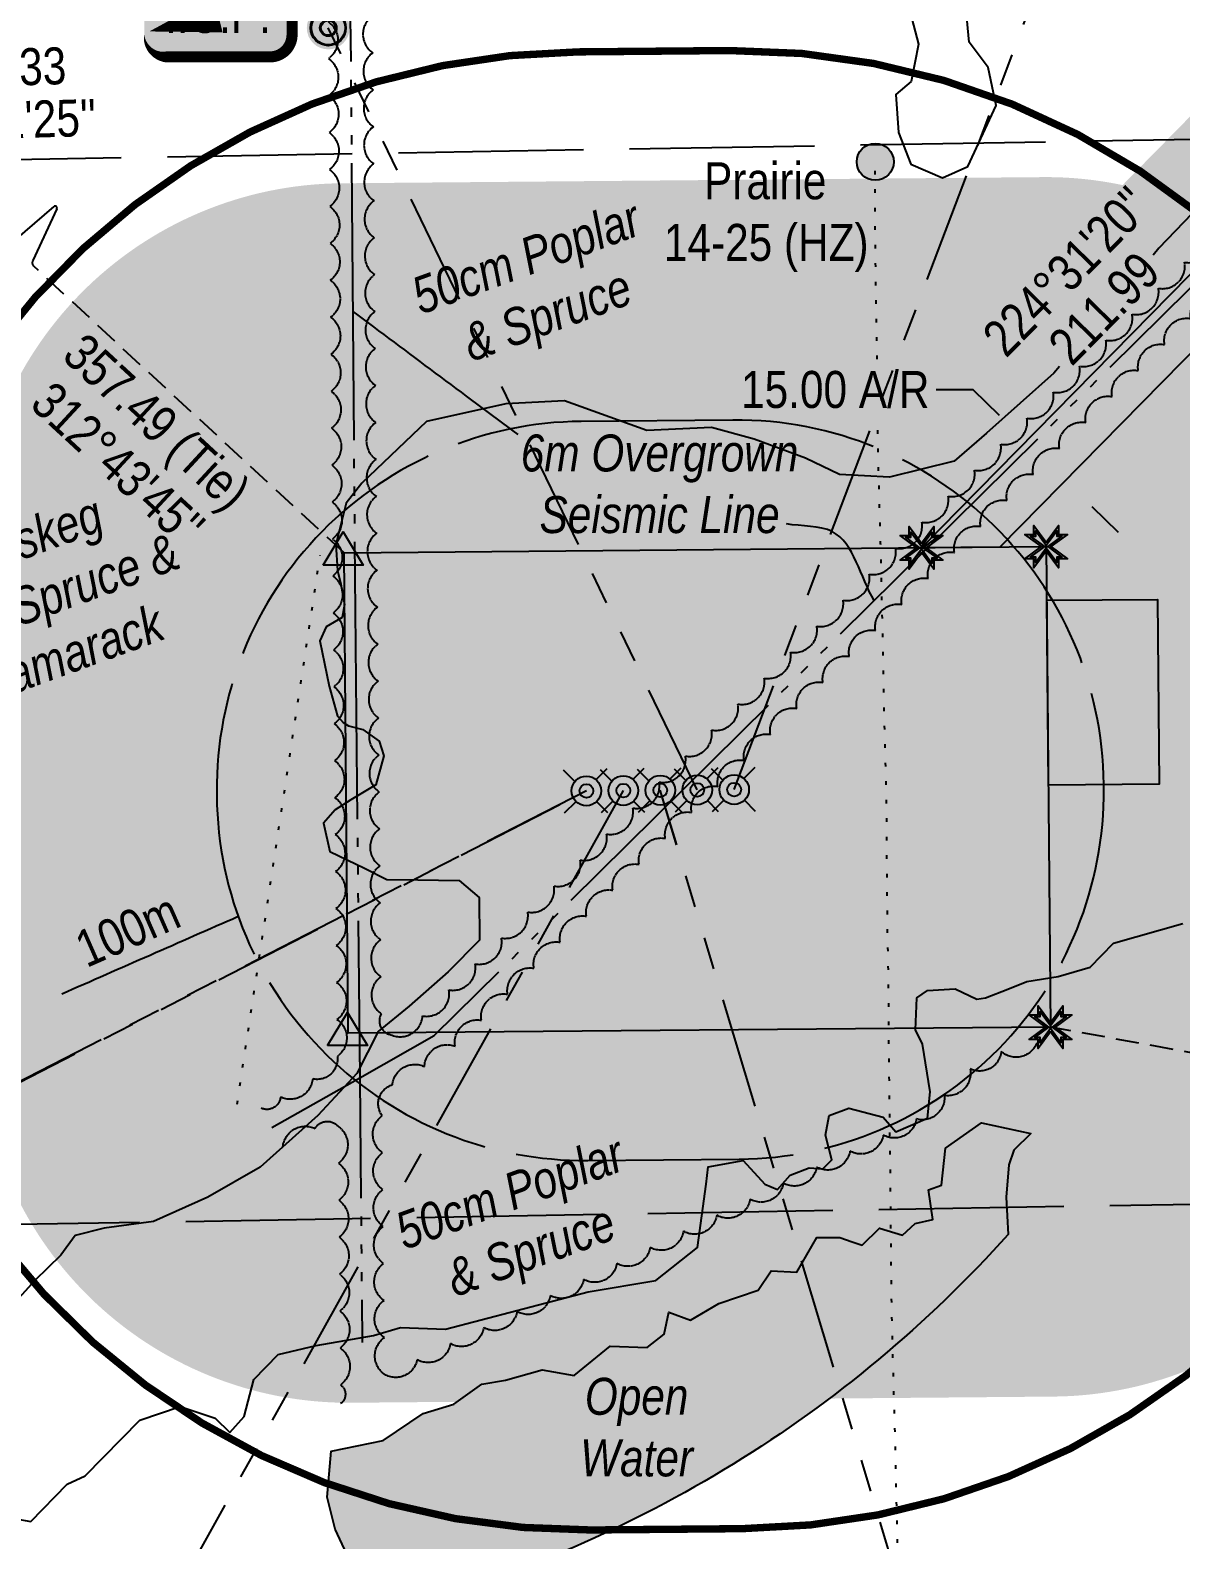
# Model space of a CAD drawing. Extents: x 570482 to 581403, y 6264409 to 6273171.
# Drawn here: x 575223.6 to 575534.8, y 6271043.6 to 6271451.9 of the extents above; entities that cross this region are included whole.
import ezdxf
from ezdxf.enums import TextEntityAlignment as Align

# ---------------------------------------------------------------- set-up
doc = ezdxf.new("R2010")
doc.units = 0
doc.header["$LTSCALE"] = 5
doc.header["$PDMODE"] = 34
doc.header["$PDSIZE"] = 0.03
for name, pattern in [('0', [1, 1, 0]), ('foc-BUFFER', [16.75, 15, -1.75]), ('foc-DOT', [1, 0.2, -0.8]), ('foc-DRILLPATH', [14.75, 6, -1.75, 1.75, -1.75, 1.75, -1.75]), ('foc-SEISMIC', [20.5, 15, -1, 0.5, -1, 0.5, -1, 0.5, -1]), ('foc-TIELINE', [1.875, 1.25, -0.625]), ('foc-TOPO', [1, 0.2, -0.8]), ('foc-UNSURVEYED', [12.5, 10, -2.5])]:
    doc.linetypes.add(name, pattern=pattern)
doc.layers.get('Defpoints').update_dxf_attribs({"color": 9})
for name, color, linetype in [('ABADATA-DRILL', 8, 'foc-DOT'), ('ABADATA-DRILL-T', 8, 'Continuous'), ('AS-SEISMIC', 224, 'foc-SEISMIC'), ('AUX-BUFFER', 7, 'foc-BUFFER'), ('CG-NOTES', 7, 'Continuous'), ('DETAIL-HZ-Existing', 8, 'foc-DOT'), ('L-BD', 7, 'Continuous'), ('L-MON', 1, 'Continuous'), ('L-TIE', 7, 'foc-TIELINE'), ('L-USEC', 7, 'foc-UNSURVEYED'), ('P-BUFFER-H 30m', 51, 'Continuous'), ('P-PDRILLPATH', 12, 'foc-DRILLPATH'), ('P-PROPOSED', 10, 'Continuous'), ('P-PROPOSED-H', 21, 'Continuous'), ('P-TEMP-H', 41, 'Continuous'), ('P-TEMP_LOG DECK', 46, 'Continuous'), ('P-TXT2', 4, 'Continuous'), ('T-BUSH', 110, '0'), ('T-BUSH-T', 110, 'Continuous'), ('T-VEGETATION-CHANGE', 104, 'foc-TOPO'), ('T-WATER', 160, 'Continuous'), ('T-WATER-H', 133, 'Continuous'), ('WETLAND', 143, 'Continuous')]:
    doc.layers.add(name, color=color, linetype=linetype)
doc.styles.add('80', font='ARIALN.TTF', dxfattribs={"height": 10})
doc.styles.add('80CG', font='ARIALN.TTF', dxfattribs={"height": 10})
doc.styles.add('80L', font='ARIALN.TTF', dxfattribs={"height": 10})
doc.styles.add('80LS', font='ARIALNI.TTF', dxfattribs={"height": 10})
doc.styles.add('TXT', font='ARIALN.TTF', dxfattribs={"height": 0.2})
doc.dimstyles.new('CG2011', dxfattribs={"dimscale": 5, "dimtxt": 9, "dimasz": 2, "dimexe": 0.2, "dimexo": 0.0625, "dimgap": 0.5, "dimtad": 0, "dimtih": 1, "dimtoh": 1, "dimzin": 0, "dimdsep": 46, "dimtxsty": '80CG', "dimcen": 0.1, "dimse1": 1, "dimse2": 1, "dimclrd": 256, "dimclrt": 256, "dimaunit": 1, "dimadec": 4, "dimazin": 0, "dimtfac": 0.06, "dimtofl": 0, "dimtmove": 0, "dimatfit": 1, "dimfxl": 0.2, "dimtolj": 1, "dimtzin": 0, "dimlwd": -1, "dimarcsym": 0})
doc.dimstyles.new('Compass 5 000', dxfattribs={"dimscale": 5, "dimtxt": 9, "dimasz": 2, "dimexe": 0.2, "dimexo": 0.0625, "dimgap": 0.5, "dimtad": 0, "dimtih": 1, "dimtoh": 1, "dimzin": 0, "dimdsep": 46, "dimtxsty": '80CG', "dimcen": 0.1, "dimse1": 1, "dimse2": 1, "dimclrd": 256, "dimclrt": 256, "dimaunit": 1, "dimadec": 4, "dimazin": 0, "dimtfac": 0.06, "dimtofl": 0, "dimtmove": 0, "dimatfit": 1, "dimfxl": 0.2, "dimtolj": 1, "dimtzin": 0, "dimlwd": -1, "dimarcsym": 0})

# ---------------------------------------------------------------- blocks, each defined once
blk = doc.blocks.new('TRIA')
blk.add_hatch(color=255).paths.add_polyline_path([(-0.0414550714867801, 1.521379340009161), (-1.474693147280959, -0.867350786313807), (1.391783004306489, -0.867350786313807)])
blk = doc.blocks.new('TRIAA')
blk.add_blockref('TRIA', (0, 0))
blk = doc.blocks.new('TRIB')
at = {"color": 1}
blk.add_lwpolyline([(-1.121455071486707, -0.6673507863138184), (-0.0414550714867801, 1.132649213686192), (1.038544928513147, -0.6673507863138184)], close=True, dxfattribs=at)
blk = doc.blocks.new('TRIBB')
blk.add_blockref('TRIB', (0, 0))
blk = doc.blocks.new('TRICC')
for name in ['TRIAA', 'TRIBB']:
    blk.add_blockref(name, (0, 0))
blk = doc.blocks.new('plspike')
blk.add_blockref('TRICC', (0, 0))
blk = doc.blocks.new('WC')
at = {"layer": 'L-MON'}
h = blk.add_hatch(color=255, dxfattribs=at)
h.dxf.hatch_style = 1
edge = h.paths.add_edge_path()
edge.add_arc((1e-16, -3.47e-14), 0.9, 0, 360)
at = {"layer": 'L-MON', "color": 240, "flags": 128}
for points in [[(-0.6221317521915455, 0.5029434191984639), (-1.231742929986921, 1.120400313844549)], [(0.5200624085104745, 0.6078939802747209), (1.126191209577769, 1.206321004927269)], [(-1.178786742863962, -1.184577638598091), (-0.5588098224687501, -0.5724784557627332)], [(1.15915571353878, -1.184577638598091), (0.5567817565693919, -0.5744511080601575)]]:
    blk.add_lwpolyline(points, dxfattribs=at)
at = {"layer": 'L-MON', "color": 240}
for radius in [0.8, 0.3730220647719884]:
    blk.add_circle((1e-16, -3.47e-14), radius, dxfattribs=at)
blk = doc.blocks.new('linebrk')
blk.add_lwpolyline([(3.410605131648481e-13, 0.001747000339150873, -0.3461515954564218), (-0.0001911021230114329, 0.001504037296513161), (-0.003139695184387392, 0.0005543102232081765, 0.7725747715561697), (-0.003122968352244015, 0.0003615124041971285), (0.003122968352244015, -0.0003615124041971285, -0.7725747715561505), (0.00313969518435897, -0.0005543102232081765), (0.0001911021230114329, -0.001504037296513161, 0.3461515954564229), (-3.694822225952521e-13, -0.001747000339150873)], format="xyb")
blk = doc.blocks.new('plbh')
at = {"layer": 'L-MON'}
h = blk.add_hatch(color=255, dxfattribs=at)
h.dxf.hatch_style = 1
edge = h.paths.add_edge_path()
edge.add_arc((0, 0), 1.16, 0, 360)
h = blk.add_hatch(color=256, dxfattribs=at)
h.dxf.hatch_style = 1
h.paths.add_polyline_path([(-0.96, 0, 1), (0.96, 0, 1)])
h.paths.add_polyline_path([(0.91, 0, -1), (-0.91, 0, -1)], flags=16)
h.paths.add_polyline_path([(0.4500000000000002, 0, -1), (-0.4500000000000001, 0, -1)], flags=0)
h = blk.add_hatch(color=256, dxfattribs=at)
h.dxf.hatch_style = 1
h.paths.add_polyline_path([(-0.4500000000000002, 0, 1), (0.4500000000000001, 0, 1)])
h.paths.add_polyline_path([(0.4000000000000002, 0, -1), (-0.4000000000000002, 0, -1)], flags=16)
at = {"layer": 'L-MON', "color": 240}
for radius in [0.96, 0.91, 0.4500000000000001, 0.4000000000000002]:
    blk.add_circle((0, 0), radius, dxfattribs=at)
blk = doc.blocks.new('BH-Existing')
at = {"layer": 'ABADATA-DRILL-T'}
h = blk.add_hatch(color=256, dxfattribs=at)
h.dxf.hatch_style = 1
edge = h.paths.add_edge_path()
edge.add_arc((0, 0), 0.5, 0, 360)
blk.add_circle((0, 0), 0.5, dxfattribs=at)
blk = doc.blocks.new('*U94')
h = blk.add_hatch(color=254)
edge = h.paths.add_edge_path()
edge.add_line((-13.99999999999997, -11.5), (13.99999999999998, -11.5))
edge.add_arc((13.99999999999998, -5.499999999999995), 6.000000000000005, 269.9999999999999, 359.9999999999999)
edge.add_line((19.99999999999999, -5.5), (19.99999999999999, 4))
edge.add_arc((13.99999999999998, 3.999999999999992), 6.000000000000007, 7.209257277983962e-14, 90.00000000000007)
edge.add_line((13.99999999999997, 10), (-13.99999999999998, 10))
edge.add_arc((-13.99999999999998, 3.999999999999994), 6.000000000000005, 89.99999999999994, 179.9999999999999)
edge.add_line((-19.99999999999999, 4), (-19.99999999999999, -5.5))
edge.add_arc((-13.99999999999998, -5.499999999999993), 6.000000000000007, 180.0000000000001, 270.0000000000001)
at = {"color": 1, "flags": 128}
blk.add_lwpolyline([(-13.99999999999997, -11.5, 3, 3, 0), (13.99999999999998, -11.5, 3, 3, 0.4142135623730951), (19.99999999999999, -5.5, 3, 3, 0), (19.99999999999999, 4, 3, 0, 0.4142135623730951), (13.99999999999997, 10, 0, 0, 0), (-13.99999999999998, 10, 0, 0, 0.4142135623730951), (-19.99999999999999, 4, 0, 0, 0), (-19.99999999999999, -5.5, 0, 3, 0.4142135623730951)], format="xyseb", close=True, dxfattribs=at)
blk.add_lwpolyline([(-18.59142305957381, -4.598305933537402, 0, 10, 0), (0, 0, 5, 5, 0)], format="xyseb", dxfattribs=at)
at = {"color": 1, "style": '80'}
blk.add_attdef('ENTER_TEXT_001', (-35.98567530695772, -4.996589358799454), '', height=10, dxfattribs=at)
blk = doc.blocks.new('TEMP')
h = blk.add_hatch(color=255)
h.dxf.hatch_style = 1
h.paths.add_polyline_path([(-5.274161e-10, 0.2514284397220763), (-0.6656854269836912, 1.152061669657268), (-0.6656854269836914, 0.6656854303339061), (-1.152061663105632, 0.6656854303339061), (-0.2514284404497629, 5.273253e-10), (-1.152061661774314, -0.665685419564579), (-0.6656854224511335, -0.6656854195645793), (-0.6656854224511335, -1.152061655686338), (-5.273251e-10, -0.2514284436956587), (0.6656854183820542, -1.152061663420681), (0.6656854183820542, -0.6656854208922597), (1.152061656810019, -0.6656854053035205), (0.2514284429676993, 5.273253e-10), (1.152061671303363, 0.6656854258011663), (0.6656854287749412, 0.6656854258011663), (0.6656854131859291, 1.15206166422904)])
h.paths.add_polyline_path([(0.5656854229146121, 0.8485281473411305), (0.5656854319800914, 0.5656854258011663), (0.8485281444547581, 0.5656854258011663), (0.0831890339399251, 0), (0.8485281399220186, -0.5656854150320215), (0.5656854183820542, -0.5656854240973189), (0.5656854183820542, -0.8485281365719859), (0, -0.08318903609469999), (-0.5656854224511337, -0.8485281320390644), (-0.5656854224511337, -0.5656854195645792), (-0.8485281349258001, -0.5656854195645794), (-0.0831890328488955, 0), (-0.8485281394583584, 0.5656854303339058), (-0.5656854269836913, 0.5656854303339061), (-0.5656854269836913, 0.8485281428085727), (0, 0.0831890306941206)], flags=16)
h = blk.add_hatch(color=1)
h.dxf.hatch_style = 1
h.paths.add_polyline_path([(0, 0.0831890306941205), (-0.5656854269836911, 0.8485281428085727), (-0.5656854269836912, 0.5656854303339061), (-0.8485281394583578, 0.5656854303339061), (-0.0831890328488953, -1e-16), (-0.8485281349258001, -0.5656854195645793), (-0.5656854224511337, -0.5656854195645793), (-0.5656854224511337, -0.848528132039064), (0, -0.08318903609469999), (0.5656854183820542, -0.8485281365719856), (0.5656854183820542, -0.5656854240973191), (0.8485281399220184, -0.5656854150320213), (0.0831890339399251, -1e-16), (0.8485281444547581, 0.5656854258011663), (0.5656854319800914, 0.5656854258011663), (0.5656854229146121, 0.8485281473411308)])
at = {"color": 1}
for p, q in [((-0.0831890328488953, 0), (0.0831890339399252, 0)), ((0, 0.0831890306941205), (0, -0.08318903609469999))]:
    blk.add_line(p, q, dxfattribs=at)
at = {"color": 255, "flags": 128}
blk.add_lwpolyline([(-0.251428440449763, 5.27325e-10), (-1.152061663105632, 0.6656854303339061), (-0.6656854269836914, 0.6656854303339061), (-0.6656854269836914, 1.152061669657268), (-5.274159999999999e-10, 0.2514284397220763), (0.6656854131859291, 1.15206166422904), (0.6656854287749412, 0.6656854258011663), (1.152061671303363, 0.6656854258011663), (0.2514284429676991, 5.27325e-10), (1.152061656810019, -0.6656854053035204), (0.6656854183820542, -0.6656854208922596), (0.6656854183820542, -1.152061663420681), (-5.27325e-10, -0.2514284436956586), (-0.6656854224511335, -1.152061655686338), (-0.6656854224511335, -0.6656854195645793), (-1.152061661774314, -0.6656854195645793)], close=True, dxfattribs=at)
at = {"color": 1, "flags": 128}
blk.add_lwpolyline([(-0.0831890328488953, 0), (-0.8485281394583578, 0.5656854303339061), (-0.5656854269836913, 0.5656854303339061), (-0.5656854269836913, 0.8485281428085727), (0, 0.0831890306941205), (0.5656854229146121, 0.8485281473411305), (0.5656854319800914, 0.5656854258011663), (0.8485281444547581, 0.5656854258011663), (0.0831890339399252, 0), (0.8485281399220184, -0.5656854150320214), (0.5656854183820542, -0.5656854240973189), (0.5656854183820542, -0.8485281365719856), (0, -0.08318903609469999), (-0.5656854224511335, -0.848528132039064), (-0.5656854224511335, -0.5656854195645792), (-0.8485281349258001, -0.5656854195645792)], close=True, dxfattribs=at)
blk = doc.blocks.new('*D96')
at = {"layer": 'Defpoints', "color": 0, "transparency": 16777216}
for p in [(575492.5247148415, 6271340.286533482), (575492.8552744095, 6271340.622646142), (575503.2147560404, 6271329.773107982)]:
    blk.add_point(p, dxfattribs=at)
at = {"layer": 'P-TXT2', "transparency": 16777216}
for p, q in [((575478.5958355824, 6271354.646497407), (575468.5958355824, 6271354.646497407)), ((575485.7255549962, 6271347.634571774), (575478.5958355824, 6271354.646497407)), ((575510.6750350222, 6271323.097295009), (575517.804754436, 6271316.085369375))]:
    blk.add_line(p, q, dxfattribs=at)
for points in [[(575486.8942092685, 6271348.822858343), (575484.5569007238, 6271346.446285205), (575492.8552744095, 6271340.622646142)], [(575511.8436892945, 6271324.285581578), (575509.5063807499, 6271321.909008439), (575503.5453156084, 6271330.109220641)]]:
    blk.add_solid(points, dxfattribs=at)
at = {"layer": 'P-TXT2', "transparency": 16777216, "insert": (575441.3141166195, 6271354.646497408), "char_height": 10, "attachment_point": 5, "style": '80CG'}
blk.add_mtext('\\A1;15.00 A/R', dxfattribs=at)

msp = doc.modelspace()

# ---------------------------------------------------------------- hatches: boundary and pattern name
at = {"layer": 'P-BUFFER-H 30m'}
h = msp.add_hatch(color=256, dxfattribs=at)
h.dxf.hatch_style = 1
edge = h.paths.add_edge_path()
edge.add_arc((575498.3781058765, 6271312.200459685), 99.9575679994232, 0.5033811061687743, 33.28290110937678, ccw=False)
edge.add_line((575598.3318161493, 6271313.07864136), (575599.4734523299, 6271183.138818004))
edge.add_arc((575499.5197420564, 6271182.260636328), 99.95756800002054, -89.49661889530091, 0.5033811050980717, ccw=False)
edge.add_line((575500.3979237326, 6271082.306926059), (575310.4858742115, 6271080.638380874))
edge.add_arc((575309.6076925354, 6271180.592091147), 99.9575679997806, 180.5033811045646, 270.50338110463247, ccw=False)
edge.add_line((575209.6539822619, 6271179.713909467), (575208.5123460831, 6271309.653732822))
edge.add_arc((575308.4660563564, 6271310.531914502), 99.95756799989593, 90.50338110429902, 180.5033811045652, ccw=False)
edge.add_line((575307.5878746813, 6271410.485624772), (575497.4999242006, 6271412.154169955))
edge.add_arc((575498.378105876, 6271312.200459686), 99.95756799977856, 78.0773078622758, 90.503381104499, ccw=False)
edge.add_line((575519.0285107928, 6271410.001667128), (575573.5387812511, 6271465.42765908))
edge.add_line((575573.5387812511, 6271465.427659077), (575582.6297352421, 6271488.370608306))
edge.add_line((575582.6297352421, 6271488.370608306), (575581.058703323, 6271558.045581906))
edge.add_line((575581.058703323, 6271558.045581905), (575579.8859012071, 6271559.15979998))
edge.add_arc((575600.5401638215, 6271580.900035074), 29.98727040006093, 91.49245744410939, 226.4673610730255, ccw=False)
edge.add_line((575599.7591348457, 6271610.877132665), (575634.7322543301, 6271611.788328942))
edge.add_arc((575635.5132833056, 6271581.81123135), 29.98727039985143, -43.532638966289824, 91.49245744322042, ccw=False)
edge.add_line((575657.2535183843, 6271561.15696872), (575656.0054009698, 6271559.843227025))
edge.add_line((575656.0054009698, 6271559.843227025), (575658.3092986161, 6271457.665794634))
edge.add_arc((575628.3296482654, 6271456.989813214), 29.98727039992347, -44.52276198781482, 1.2916868677991147, ccw=False)
edge.add_line((575649.709730663, 6271435.96296222), (575581.939750957, 6271367.054510324))
at = {"layer": 'P-PROPOSED-H'}
h = msp.add_hatch(color=256, dxfattribs=at)
h.dxf.hatch_style = 1
h.paths.add_polyline_path([(575612.7463457196, 6271482.972433573), (575610.7571381154, 6271571.19342108), (575600.5401638214, 6271580.900035074), (575635.5132833059, 6271581.81123135), (575625.7469632907, 6271571.531411793), (575628.3296482653, 6271456.989813214), (575485.823957588, 6271312.0901604), (575464.6108923185, 6271311.90378487), (575599.1790993367, 6271448.732611741)])
h = msp.add_hatch(color=256, dxfattribs=at)
h.dxf.hatch_style = 1
h.paths.add_polyline_path([(575308.4660563566, 6271310.531914502), (575498.3781058758, 6271312.200459686), (575499.5197420564, 6271182.260636328), (575309.6076925354, 6271180.592091147)])
at = {"layer": 'P-TEMP-H'}
h = msp.add_hatch(color=256, dxfattribs=at)
h.dxf.hatch_style = 1
h.paths.add_polyline_path([(575498.505612041, 6271297.687842705), (575528.491725123, 6271297.951297207), (575528.9308159611, 6271247.974442087), (575498.9447028791, 6271247.710987569)])
at = {"layer": 'T-WATER-H'}
h = msp.add_hatch(color=256, dxfattribs=at)
h.dxf.hatch_style = 1
edge = h.paths.add_edge_path()
edge.add_line((575324.748, 6271025.451999966), (575312.213, 6271028.134999966))
edge.add_line((575312.213, 6271028.134999966), (575309.847, 6271038.341999967))
edge.add_line((575309.847, 6271038.341999966), (575306.03, 6271046.454999966))
edge.add_line((575306.03, 6271046.454999966), (575303.876, 6271055.090999966))
edge.add_line((575303.876, 6271055.090999966), (575304.966, 6271067.582999966))
edge.add_line((575304.966, 6271067.582999966), (575319.029, 6271070.402999966))
edge.add_line((575319.029, 6271070.402999966), (575329.873, 6271077.720999966))
edge.add_line((575329.873, 6271077.720999966), (575338.153, 6271080.214999966))
edge.add_line((575338.153, 6271080.214999966), (575345.774, 6271085.682999967))
edge.add_line((575345.774, 6271085.682999967), (575352.181, 6271086.704999967))
edge.add_line((575352.181, 6271086.704999967), (575362.051, 6271089.549999966))
edge.add_line((575362.051, 6271089.549999966), (575370.696, 6271087.970999966))
edge.add_line((575370.6960000022, 6271087.970999983), (575380.4530000022, 6271095.980999983))
edge.add_line((575380.453, 6271095.980999965), (575390.468, 6271095.581999966))
edge.add_line((575390.468, 6271095.581999967), (575395.087, 6271099.194999967))
edge.add_line((575395.087, 6271099.194999984), (575396.281, 6271105.170999983))
edge.add_line((575396.2810000008, 6271105.170999967), (575402.1920000009, 6271102.949999967))
edge.add_line((575402.192, 6271102.949999983), (575409.846, 6271107.460999983))
edge.add_line((575409.846, 6271107.460999983), (575420.497, 6271111.053999983))
edge.add_line((575420.497, 6271111.053999983), (575423.988, 6271116.282999983))
edge.add_line((575423.988, 6271116.282999966), (575430.945, 6271115.968999966))
edge.add_line((575430.945, 6271115.968999966), (575436.363, 6271125.303999966))
edge.add_line((575436.363, 6271125.303999966), (575442.6, 6271125.295999967))
edge.add_line((575442.6, 6271125.295999983), (575445.916, 6271124.194999984))
edge.add_line((575445.916, 6271124.194999966), (575448.621, 6271123.227999966))
edge.add_line((575448.621, 6271123.227999966), (575453.299, 6271127.821999965))
edge.add_line((575453.299, 6271127.821999966), (575459.49, 6271125.963999966))
edge.add_line((575459.49, 6271125.963999966), (575462.9, 6271129.111999966))
edge.add_line((575462.9, 6271129.111999965), (575467.727, 6271130.159999966))
edge.add_line((575467.727, 6271130.159999967), (575466.563, 6271138.254999966))
edge.add_line((575466.563, 6271138.254999983), (575470.023, 6271139.474999983))
edge.add_line((575470.023, 6271139.474999966), (575471.12, 6271149.511999967))
edge.add_line((575471.12, 6271149.511999967), (575480.856, 6271156.320999967))
edge.add_line((575480.856, 6271156.320999967), (575494.222, 6271153.431999967))
edge.add_line((575494.2220000022, 6271153.431999966), (575489.6070000022, 6271148.972999966))
edge.add_line((575489.607, 6271148.972999967), (575488.261, 6271144.994999967))
edge.add_line((575488.261, 6271144.994999983), (575487.551, 6271136.207999983))
edge.add_line((575487.551, 6271136.207999965), (575488.09, 6271126.171999966))
edge.add_arc((575235.5172365432, 6271352.970814979), 339.456482223275, 285.2400479599291, 318.07760829947597, ccw=False)

# ---------------------------------------------------------------- linework, layer by layer
at = {"layer": 'ABADATA-DRILL', "flags": 128}
for points in [[(575452.6940066213, 6271362.871647621), (575452.392768697, 6271379.685758783), (575452.2232502569, 6271389.144282493), (575452.1039098258, 6271398.59368432), (575452.1467072543, 6271416.297240426)], [(575575.0124232314, 6270567.63251109), (575575.0124232314, 6270567.63251109), (575575.187672816, 6270565.665274226), (575575.5022169261, 6270563.740613591), (575575.9824543198, 6270562.058956979), (575576.5347358433, 6270560.818692186), (575577.0228173679, 6270559.817311618), (575577.5725923012, 6270558.716948026), (575578.3991060914, 6270557.801570003), (575578.992776286, 6270557.60223463), (575579.0827800166, 6270557.603847615), (575579.1231318824, 6270557.584642105), (575579.1336844914, 6270557.55477122), (575579.0854667437, 6270557.453929756), (575578.8453202255, 6270557.459534685), (575578.4311189395, 6270557.69214637), (575577.881302836, 6270558.232391075), (575577.166014201, 6270559.079733786), (575576.2451970421, 6270560.233456746), (575575.1195697389, 6270561.653492959), (575573.7283918139, 6270563.378834084), (575572.0521770986, 6270565.389202539), (575570.1212037485, 6270567.654858534), (575567.9454853879, 6270570.186335844), (575565.5359362955, 6270572.933619042), (575562.9005962287, 6270575.996829897), (575560.0503170257, 6270579.336305921), (575556.946836354, 6270582.851273349), (575553.5499832112, 6270586.550921686), (575549.9376559214, 6270590.556887128), (575546.1392405947, 6270594.899533945), (575543.4931962369, 6270598.002644562), (575542.2359815564, 6270599.510289257), (575539.5976283201, 6270602.743577281), (575538.3695611644, 6270604.301845167), (575534.5485594996, 6270609.344161238), (575530.6929279441, 6270614.646046297), (575526.5811251522, 6270620.293156105), (575522.3258570582, 6270626.127857759), (575517.9858405566, 6270632.231029128), (575513.733088435, 6270638.485955922), (575509.5383439793, 6270644.851700023), (575505.400345842, 6270651.398712658), (575501.4173262536, 6270658.228395691), (575497.5989383562, 6270665.361072807), (575493.9458339127, 6270672.756897943), (575490.4373352862, 6270680.455246491), (575487.0944782777, 6270688.3967087), (575483.9359249613, 6270696.661332853), (575481.0824207736, 6270705.201625132), (575478.6358961142, 6270713.919098067), (575474.3441264019, 6270731.83508103), (575472.3927951604, 6270740.821605918), (575470.5190130817, 6270749.949576807), (575468.7848826062, 6270759.089956356), (575467.4946422382, 6270766.347952357), (575465.8421748085, 6270775.959843673), (575464.4002314478, 6270784.985547857), (575463.137398472, 6270794.064335057), (575462.1238779151, 6270803.177644063), (575461.389894839, 6270812.325904302), (575461.0051125372, 6270821.520604964), (575460.9295424663, 6270830.760696401), (575461.0432021671, 6270840.044254221), (575461.2264747026, 6270849.348986595), (575461.509935423, 6270858.645492029), (575461.8438171557, 6270867.922971292), (575462.1476566115, 6270877.199913131), (575462.3409328107, 6270886.504936561), (575462.3440851769, 6270895.816466408), (575462.1872705229, 6270905.125133653), (575461.9603067456, 6270914.442565667), (575461.7432948346, 6270923.760175888), (575461.4463618896, 6270933.076355981), (575461.1562365426, 6270941.452448097), (575460.8186399835, 6270951.918085332), (575460.478435265, 6270961.413517429), (575460.1279209784, 6270970.92880515), (575459.8173387104, 6270980.444696277), (575459.5269602458, 6270989.951040424), (575459.2164382961, 6270999.467044219), (575458.9178382014, 6271008.873152822), (575458.6872980578, 6271018.390588187), (575458.5068791539, 6271027.898900643), (575458.296482782, 6271037.406676756), (575458.0757169949, 6271046.934196097), (575457.8557277296, 6271056.421760783), (575457.6458692057, 6271065.899486898), (575457.4164009845, 6271075.357044885), (575457.1361557574, 6271084.853551635), (575456.8667021036, 6271094.310171642), (575456.6468292088, 6271103.787830374), (575456.496806893, 6271113.27664794), (575456.41692978, 6271122.756700921), (575456.3566575513, 6271132.257144882), (575456.2466233842, 6271141.746678447), (575456.1358717452, 6271151.276279304), (575456.0351342891, 6271160.805948183), (575455.9147276552, 6271170.315336531), (575455.8242969624, 6271179.825261439), (575455.7739159961, 6271189.335903225), (575455.663461063, 6271198.845358725), (575455.4730878216, 6271208.353495462), (575455.3523206055, 6271217.88291802), (575455.3115319246, 6271227.413660659), (575455.250956282, 6271236.934140673), (575455.1005702263, 6271246.442993544), (575454.8798019614, 6271255.970515663), (575454.6288767752, 6271265.507629548), (575454.3977992334, 6271275.055007428), (575454.237518202, 6271284.553663732), (575454.0368361771, 6271294.081545823), (575453.8160661149, 6271303.609179867), (575453.5952981013, 6271313.13670276), (575453.3245897626, 6271322.663443363), (575453.0631194407, 6271332.230206774), (575452.843128282, 6271341.717775256), (575452.7127040008, 6271346.472381018)]]:
    msp.add_lwpolyline(points, dxfattribs=at)
at = {"layer": 'AS-SEISMIC', "flags": 128}
for points in [[(575288.9799381153, 6271155.12624909), (575312.714, 6271168.541), (575332.864, 6271179.930000017), (575559.658, 6271404.269), (575616.23, 6271461.782), (575681.32424002, 6271527.958996148)], [(575309.3526099668, 6271518.468108151), (575310.309, 6271440.847), (575311.156, 6271333.417), (575312.714, 6271168.541), (575313.3904803067, 6271096.952189343)]]:
    msp.add_lwpolyline(points, dxfattribs=at)
at = {"layer": 'AUX-BUFFER', "color": 251, "linetype": 'foc-BUFFER', "const_width": 1.998402277985389, "flags": 128}
msp.add_lwpolyline([(575412.7316754363, 6271446.395905059), (575371.7506542262, 6271446.035850572, 0.4142135623820508), (575174.0949746686, 6271244.876226117), (575174.1037564871, 6271243.876689027, 0.4142135623751772), (575375.2633809292, 6271046.221009479), (575416.2444021413, 6271046.581063967, 0.4142135623743542), (575613.9000816881, 6271247.740688398), (575613.8912998713, 6271248.740225513, 0.4142135623578361)], format="xyb", close=True, dxfattribs=at)
at = {"layer": 'AUX-BUFFER', "color": 251, "linetype": 'foc-BUFFER', "flags": 128}
msp.add_lwpolyline([(575413.609857112, 6271346.442194786), (575372.6288358984, 6271346.082140299, 0.4142135623827897), (575274.048684942, 6271245.754407808), (575274.0574667588, 6271244.754870705, 0.4142135623763964), (575374.3851992509, 6271146.174719738), (575415.3662204646, 6271146.53477424, 0.4142135623750738), (575513.9463714146, 6271246.862506733), (575513.9375895979, 6271247.862043834, 0.4142135623574801)], format="xyb", close=True, dxfattribs=at)
at = {"layer": 'L-TIE'}
for p, q in [((575308.4660563566, 6271310.531914506), (575224.5423354575, 6271388.05253297)), ((576095.2138965217, 6271073.31619204), (575499.5197420564, 6271182.26063634))]:
    msp.add_line(p, q, dxfattribs=at)
at = {"layer": 'L-USEC'}
for p, q in [((574760.7831154186, 6271409.096406098), (575567.3343653935, 6271422.916255245)), ((574765.7171260226, 6271121.138673888), (575572.2683759974, 6271134.958523035))]:
    msp.add_line(p, q, dxfattribs=at)
at = {"layer": 'P-PDRILLPATH'}
for p, q in [((575374.0002716216, 6271246.120341436), (575143.2509683894, 6271127.731555082)), ((575383.9956321857, 6271246.209342551), (575262.9752502752, 6271029.144189355)), ((575462.076541082, 6271019.626526445), (575393.9909927499, 6271246.298343667))]:
    msp.add_line(p, q, dxfattribs=at)
at = {"layer": 'P-PDRILLPATH', "flags": 128}
for points in [[(575413.97, 6271246.475000017), (575503.954461351, 6271484.32372636)], [(575403.9928992055, 6271246.396275437), (575304.2011062534, 6271452.512604834)], [(575143.4166934901, 6271127.610365607), (575374.021, 6271246.154000017)], [(575462.076541082, 6271019.626526445), (575393.983, 6271246.301)]]:
    msp.add_lwpolyline(points, dxfattribs=at)
at = {"layer": 'P-PROPOSED'}
for points in [[(575612.7463457196, 6271482.972433585), (575610.7571381154, 6271571.193421092), (575600.5401638214, 6271580.900035086), (575635.5132833059, 6271581.811231358), (575625.7469632907, 6271571.531411798), (575628.3296482653, 6271456.989813226), (575485.823957588, 6271312.090160403), (575464.6108923185, 6271311.903784882), (575599.1790993367, 6271448.732611753)], [(575308.4660563566, 6271310.531914506), (575498.3781058758, 6271312.200459694), (575499.5197420564, 6271182.26063634), (575309.6076925354, 6271180.592091151)]]:
    msp.add_lwpolyline(points, close=True, dxfattribs=at)
at = {"layer": 'P-TEMP_LOG DECK'}
msp.add_lwpolyline([(575498.505612041, 6271297.687842751), (575528.491725123, 6271297.951297238), (575528.9308159611, 6271247.974442118), (575498.9447028791, 6271247.710987614)], close=True, dxfattribs=at)
at = {"layer": 'T-BUSH', "flags": 128}
for points in [[(575315.3844422161, 6271515.714904915, 0.52056705), (575315.50759321, 6271505.719906773, 0.52056705), (575315.6307442056, 6271495.724908633, 0.52056705), (575315.7538951974, 6271485.729910491, 0.52056705), (575315.8770461911, 6271475.734912351, 0.52056705), (575316.000197185, 6271465.73991421, 0.52056705), (575316.1233481786, 6271455.744916069, 0.52056705), (575316.2464991724, 6271445.749917927, 0.52056705), (575316.3467892985, 6271435.754688831, 0.52056705), (575316.4255954336, 6271425.759242688, 0.52056705), (575316.5044015648, 6271415.76379653, 0.52056705), (575316.583207698, 6271405.768350402, 0.52056705), (575316.6620138311, 6271395.772904259, 0.52056705), (575316.7408199642, 6271385.777458101, 0.52056705), (575316.8196260973, 6271375.782011958, 0.52056705), (575316.8984322305, 6271365.786565829, 0.52056705), (575316.9772383636, 6271355.791119686, 0.52056705), (575317.0560444966, 6271345.795673528, 0.52056705), (575317.1348506297, 6271335.8002274, 0.52056705), (575317.2256527153, 6271325.80488521, 0.52056705), (575317.3201036592, 6271315.809574658, 0.52056705), (575317.4145546033, 6271305.814264121, 0.52056705), (575317.5090055473, 6271295.81895357, 0.52056705), (575317.6034564913, 6271285.823643018, 0.52056705), (575317.6979074352, 6271275.828332466, 0.52056705), (575317.7923583792, 6271265.833021915, 0.52056705), (575317.8868093232, 6271255.837711363, 0.52056705), (575317.9812602672, 6271245.842400812, 0.52056705), (575318.0757112113, 6271235.847090244, 0.52056705), (575318.1701621552, 6271225.851779693, 0.52056705), (575318.2646130992, 6271215.856469141, 0.52056705), (575318.3590640433, 6271205.86115859, 0.52056705), (575318.4535149871, 6271195.865848053, 0.52056705), (575318.5479659312, 6271185.870537502, 0.52056705), (575321.1314046162, 6271180.187758398, 0.52056705), (575329.7201120198, 6271185.256043536, 0.52056705), (575336.8265376051, 6271192.285543491, 0.52056705), (575343.9329631904, 6271199.315043431, 0.52056705), (575351.0393887757, 6271206.34454337, 0.52056705), (575358.145814361, 6271213.374043311, 0.52056705), (575365.2522399463, 6271220.403543251, 0.52056705), (575372.3586655316, 6271227.43304319, 0.52056705), (575379.4650911188, 6271234.46254313, 0.52056705), (575386.5715167022, 6271241.49204307, 0.52056705), (575393.6779422876, 6271248.52154301, 0.52056705), (575400.7843678729, 6271255.551042935, 0.52056705), (575407.8907934582, 6271262.580542875, 0.52056705), (575414.9972190436, 6271269.610042814, 0.52056705), (575422.1036446288, 6271276.639542755, 0.52056705), (575429.2100702141, 6271283.669042694, 0.52056705), (575436.3164957995, 6271290.698542634, 0.52056705), (575443.4229213847, 6271297.728042574, 0.52056705), (575450.52934697, 6271304.757542529, 0.52056705), (575457.6357725555, 6271311.78704247, 0.52056705), (575464.7421981407, 6271318.816542409, 0.52056705), (575471.848623726, 6271325.846042349, 0.52056705), (575478.9550493133, 6271332.875542289, 0.52056705), (575486.0614748966, 6271339.905042229, 0.52056705), (575493.167900482, 6271346.934542169, 0.52056705), (575500.2743260672, 6271353.964042109, 0.52056705), (575507.3807516525, 6271360.993542048, 0.52056705), (575514.4871772379, 6271368.023041988, 0.52056705), (575521.5936028231, 6271375.052541913, 0.52056705), (575528.7000284086, 6271382.082041853, 0.52056705), (575535.8064539939, 6271389.111541793, 0.52056705), (575542.9128795791, 6271396.141041732, 0.52056705), (575550.0193051645, 6271403.170541673, 0.52056705), (575557.1023520489, 6271410.223354799, 0.52056705), (575564.1118819405, 6271417.349478915, 0.52056705), (575571.121411832, 6271424.475603016, 0.52056705), (575578.1309417237, 6271431.601727118, 0.52056705), (575585.1404716154, 6271438.727851219, 0.52056705), (575592.1500015069, 6271445.853975304, 0.52056705), (575599.1595313984, 6271452.98009942, 0.52056705), (575606.16906129, 6271460.106223506, 0.52056705), (575610.0801215054, 6271468.460151994, 0.52056705), (575609.8543238183, 6271478.453358141, 0.52056705), (575609.6285261314, 6271488.44656432, 0.52056705), (575609.4027284444, 6271498.439770482, 0.52056705), (575609.1769307575, 6271508.432976629, 0.52056705), (575608.9511330705, 6271518.426182792, 0.52056705), (575608.7253353836, 6271528.419388969, 0.52056705), (575608.4995376965, 6271538.412595132, 0.52056705), (575608.2737400095, 6271548.405801279, 0.52056705), (575608.0479423226, 6271558.399007458, 0.52056705), (575607.8221446356, 6271568.39221362, 0.52056705), (575607.6799155845, 6271574.686893806, 0.5205670500338495), (575597.6928868616, 6271574.269268044, 0.52056705), (575587.7058581385, 6271573.851642266, 0.52056705), (575577.7188294155, 6271573.434016474, 0.52056705), (575567.7318006924, 6271573.016390711, 0.3506313452533024), (575560.3365606603, 6271574.854876626)], [(575303.4075547983, 6271514.178438761, -0.52056705), (575303.530705792, 6271504.183440636, -0.52056705), (575303.6538567859, 6271494.188442479, -0.52056705), (575303.7770077796, 6271484.193444354, -0.52056705), (575303.9001587733, 6271474.198446197, -0.52056705), (575304.0233097671, 6271464.203448072, -0.52056705), (575304.146460761, 6271454.208449915, -0.52056705), (575304.2696117547, 6271444.21345179, -0.52056705), (575304.3636226506, 6271434.21815924, -0.52056705), (575304.4424287837, 6271424.222713097, -0.52056705), (575304.521234917, 6271414.227266969, -0.52056705), (575304.6000410501, 6271404.231820826, -0.52056705), (575304.6788471832, 6271394.236374668, -0.52056705), (575304.7576533165, 6271384.24092854, -0.52056705), (575304.8364594496, 6271374.245482397, -0.52056705), (575304.9152655827, 6271364.250036239, -0.52056705), (575304.9940717159, 6271354.254590096, -0.52056705), (575305.072877849, 6271344.259143968, -0.52056705), (575305.1516839821, 6271334.263697825, -0.52056705), (575305.2447283256, 6271324.268375083, -0.52056705), (575305.3391792696, 6271314.273064531, -0.52056705), (575305.4336302155, 6271304.27775398, -0.52056705), (575305.5280811575, 6271294.282443428, -0.52056705), (575305.6225321015, 6271284.287132877, -0.52056705), (575305.7169830455, 6271274.291822325, -0.52056705), (575305.8114339894, 6271264.296511757, -0.52056705), (575305.9058849334, 6271254.301201206, -0.52056705), (575306.0003358774, 6271244.305890654, -0.52056705), (575306.0947868213, 6271234.310580103, -0.52056705), (575306.1892377654, 6271224.315269551, -0.52056705), (575306.2836887093, 6271214.319959015, -0.52056705), (575306.3781396534, 6271204.324648463, -0.52056705), (575306.4725905972, 6271194.329337912, -0.52056705), (575306.5670415412, 6271184.33402736, -0.52056705), (575306.6614924852, 6271174.338716809, -0.52056705), (575299.99873702, 6271168.243343927, -0.52056705), (575291.2967784756, 6271163.324901948, -0.52056705), (575286.028872928, 6271160.347424217)], [(575495.9048746296, 6271178.015976368, -0.52056705), (575486.201620129, 6271175.615558467, -0.52056705), (575477.8063738437, 6271170.938836133, -0.52056705), (575470.8464390868, 6271163.764265626, -0.52056705), (575463.3093941223, 6271157.38979131, -0.52056705), (575454.3051664532, 6271153.049395234, -0.52056705), (575445.300938786, 6271148.70899916, -0.52056705), (575436.2967111149, 6271144.368603069, -0.52056705), (575427.292483446, 6271140.028206994, -0.52056705), (575418.2882557767, 6271135.687810919, -0.52056705), (575409.2840281076, 6271131.347414845, -0.52056705), (575400.2798004384, 6271127.007018785, -0.52056705), (575391.2755727693, 6271122.666622709, -0.52056705), (575382.2713451002, 6271118.326226635, -0.52056705), (575373.2671174312, 6271113.98583056, -0.52056705), (575364.2628897621, 6271109.645434486, -0.52056705), (575355.2586620928, 6271105.305038394, -0.52056705), (575346.2544344238, 6271100.96464232, -0.52056705), (575337.2502067545, 6271096.624246245, -0.52056705), (575328.2459790854, 6271092.283850186, -0.52056705), (575319.4698621911, 6271088.310481169, -0.52056705), (575319.3754112473, 6271098.305791721, -0.52056705), (575319.2809603031, 6271108.301102272, -0.52056705), (575319.1865093593, 6271118.296412824, -0.52056705), (575319.0920584152, 6271128.29172336, -0.52056705), (575318.9976074713, 6271138.287033912, -0.52056705), (575318.9031565273, 6271148.282344464, -0.52056705), (575318.8087055832, 6271158.277655016, -0.52056705), (575321.5414686805, 6271166.641232288, -0.52056705), (575330.2434272228, 6271171.559674282, -0.52056705), (575338.4992719742, 6271177.068371726, -0.52056705), (575345.6056975594, 6271184.097871666, -0.52056705), (575352.7121231448, 6271191.127371605, -0.52056705), (575359.8185487301, 6271198.156871545, -0.52056705), (575366.9249743153, 6271205.186371486, -0.52056705), (575374.0313999008, 6271212.215871441, -0.52056705), (575381.1378254861, 6271219.245371381, -0.52056705), (575388.2442510714, 6271226.27487132, -0.52056705), (575395.3506766567, 6271233.304371261, -0.52056705), (575402.4571022439, 6271240.333871201, -0.52056705), (575409.5635278274, 6271247.36337114, -0.52056705), (575416.6699534127, 6271254.39287108, -0.52056705), (575423.776378998, 6271261.42237102, -0.52056705), (575430.8828045833, 6271268.45187096, -0.52056705), (575437.9892301688, 6271275.481370885, -0.52056705), (575445.095655754, 6271282.510870825, -0.52056705), (575452.2020813393, 6271289.540370764, -0.52056705), (575459.3085069247, 6271296.569870704, -0.52056705), (575466.4149325099, 6271303.599370644, -0.52056705), (575473.5213580953, 6271310.628870584, -0.52056705), (575480.6277836807, 6271317.658370524, -0.52056705), (575487.7342092659, 6271324.687870479, -0.52056705), (575494.8406348513, 6271331.717370419, -0.52056705), (575501.9470604385, 6271338.746870359, -0.52056705), (575509.0534860219, 6271345.776370299, -0.52056705), (575516.1599116073, 6271352.805870239, -0.52056705), (575523.2663371925, 6271359.835370178, -0.52056705), (575530.3727627778, 6271366.864870118, -0.52056705), (575537.4791883633, 6271373.894370059, -0.52056705), (575544.5856139485, 6271380.923869998, -0.52056705), (575551.6920395339, 6271387.953369923, -0.52056705), (575558.7984651192, 6271394.982869863, -0.52056705), (575565.8776207608, 6271402.039563327, -0.52056705), (575572.8871506524, 6271409.165687444, -0.52056705), (575579.8966805439, 6271416.29181153, -0.52056705), (575586.9062104354, 6271423.417935646, -0.52056705), (575593.915740327, 6271430.544059747, -0.52056705), (575600.9252702184, 6271437.670183833, -0.52056705), (575607.93480011, 6271444.796307949, -0.52056705), (575610.6960341614, 6271441.201492978, -0.52056705), (575610.9218318484, 6271431.208286831, -0.52056705), (575611.1476295354, 6271421.215080668, -0.52056705), (575611.3734272224, 6271411.22187449, -0.52056705), (575611.5992249093, 6271401.228668327, -0.52056705), (575611.8250225963, 6271391.23546218, -0.52056705), (575612.0508202832, 6271381.242256018, -0.52056705), (575612.2766179702, 6271371.24904984, -0.52056705), (575612.5024156573, 6271361.255843692, -0.52056705), (575612.7282133442, 6271351.26263753, -0.52056705), (575612.954011033, 6271341.269431352, -0.52056705), (575613.179808718, 6271331.27622519, -0.52056705), (575613.405606405, 6271321.283019042, -0.52056705), (575613.631404092, 6271311.28981288, -0.52056705), (575613.8572017789, 6271301.296606701, -0.52056705), (575614.082999466, 6271291.303400554, -0.52056705), (575614.2372834587, 6271284.47520064, -0.52056705)], [(575291.9310033027, 6271149.905073963, -0.52056705), (575300.6329618489, 6271154.823515942, -0.52056705), (575306.8402690386, 6271155.419613461, -0.52056705), (575306.9347199824, 6271145.42430291, -0.52056705), (575307.0291709264, 6271135.428992358, -0.52056705), (575307.1236218704, 6271125.433681807, -0.52056705), (575307.2180728163, 6271115.438371238, -0.52056705), (575307.3125237584, 6271105.443060687, -0.52056705), (575307.4069747023, 6271095.447750135, -0.52056705), (575307.5014256464, 6271085.452439584, -0.52056705), (575307.5492127491, 6271080.395349709, -0.52056705)]]:
    msp.add_lwpolyline(points, format="xyb", dxfattribs=at)
at = {"layer": 'T-VEGETATION-CHANGE', "flags": 128}
msp.add_lwpolyline([(575279.559, 6271161.413000017), (575302.004, 6271309.771000017)], dxfattribs=at)
at = {"layer": 'T-WATER'}
msp.add_lwpolyline([(575309.847, 6271038.342), (575306.03, 6271046.455), (575303.876, 6271055.091000018), (575304.966, 6271067.583000017), (575319.029, 6271070.403000018), (575329.873, 6271077.721000018), (575338.153, 6271080.215000018), (575345.774, 6271085.683000018), (575352.181, 6271086.705000018), (575362.051, 6271089.550000018), (575370.6960000022, 6271087.971), (575380.453, 6271095.981), (575390.468, 6271095.582000018), (575395.087, 6271099.195000018), (575396.2810000008, 6271105.171000018), (575402.192, 6271102.95), (575409.846, 6271107.461000018), (575420.497, 6271111.054), (575423.988, 6271116.283000018), (575430.945, 6271115.969000017), (575436.363, 6271125.304000017), (575442.6, 6271125.296), (575445.916, 6271124.195), (575448.621, 6271123.228), (575453.299, 6271127.822000017), (575459.49, 6271125.964000017), (575462.9, 6271129.112), (575467.727, 6271130.160000018), (575466.563, 6271138.255), (575470.023, 6271139.475000017), (575471.12, 6271149.512000018), (575480.856, 6271156.321000018), (575494.2220000022, 6271153.432), (575489.607, 6271148.973000018), (575488.261, 6271144.995000018), (575487.551, 6271136.208), (575488.09, 6271126.172000018, -0.1442694963934149), (575324.748, 6271025.452000017)], format="xyb", dxfattribs=at)
at = {"layer": 'WETLAND', "flags": 128}
for points in [[(575461.6105496531, 6271456.651705416), (575463.8036234586, 6271448.103635931), (575461.8298327676, 6271438.021269267), (575457.6630491583, 6271434.514340675), (575458.4547655454, 6271424.25944993), (575461.751453816, 6271415.692918462), (575470.322827142, 6271411.958758888), (575477.1359721161, 6271415.033931646), (575484.8282717094, 6271431.508050221), (575482.6305064913, 6271441.831780829), (575477.5755898689, 6271448.64107072), (575476.6964352498, 6271457.207602194)], [(575632.0055008809, 6271402.89175904), (575629.9897301326, 6271398.707466528), (575624.5625741546, 6271396.227915647), (575618.9804397746, 6271396.382869008), (575611.6925723365, 6271397.002767339), (575609.6768015883, 6271392.973470628), (575606.2654163585, 6271390.183970581), (575601.4585784202, 6271389.874021416), (575595.8763631538, 6271390.803868914), (575592.3099186358, 6271392.818517269), (575580.1209805673, 6271394.765429229), (575575.4823864056, 6271400.676999729), (575569.4285223597, 6271408.123716231), (575557.0521704304, 6271413.158406031), (575546.73146626, 6271411.571524028), (575528.8688303715, 6271392.925511904), (575527.3017830175, 6271391.062544541)], [(575501.933160269, 6271360.903330712), (575500.4606260344, 6271359.152724249), (575482.1813441396, 6271342.869506862), (575473.4390577847, 6271335.32360493), (575455.9544850751, 6271330.954947205), (575442.4437009504, 6271331.749237035), (575433.3040195596, 6271336.117937204), (575419.3958403991, 6271341.280884763), (575407.8719505668, 6271344.458086522), (575390.3873778571, 6271343.663796692), (575368.1343073774, 6271351.606822321), (575352.2392339244, 6271350.812532488), (575330.7808726303, 6271346.046708627), (575313.2963808067, 6271329.366367545), (575309.0487107666, 6271323.971520457), (575306.2455106116, 6271312.765264459), (575306.7127106374, 6271305.761380982), (575307.647110689, 6271302.025948171), (575308.5815107404, 6271296.578473815), (575307.958604335, 6271292.998715863), (575303.5980977232, 6271290.508427323), (575301.8850848863, 6271286.772994506), (575304.4915692406, 6271274.423326148), (575306.6764735166, 6271266.312487432), (575308.2499572596, 6271264.603968522), (575309.7056703593, 6271263.714992041), (575313.5832040912, 6271262.756157107), (575317.9539023932, 6271259.556928282), (575319.2466293343, 6271255.619432213), (575317.0559012357, 6271247.818627541), (575310.2870011393, 6271243.728130409), (575306.0367427331, 6271241.053561532), (575302.8884001771, 6271237.435012194), (575304.6200168931, 6271229.72596572), (575314.0246013454, 6271225.194969836), (575320.0258083247, 6271222.196064174), (575328.3958553239, 6271222.0382248), (575339.6086559424, 6271221.88038543), (575344.978139895, 6271217.303128475), (575345.1361110948, 6271205.781023961), (575336.6680297414, 6271197.215171552), (575326.0611493778, 6271187.876334866), (575317.727177727, 6271181.061485158), (575311.9187231129, 6271169.703458897), (575301.3640144975, 6271158.357655743), (575285.827267934, 6271144.337283714), (575271.6542665982, 6271136.243039564), (575256.9751588632, 6271129.66645558), (575243.5615193425, 6271127.89584498), (575235.715778189, 6271125.87228394), (575231.919454434, 6271120.560409691), (575224.8329133228, 6271113.730917719), (575218.7588276692, 6271106.901383302)], [(575215.6590169718, 6271049.945985384), (575223.8027437369, 6271048.526364731), (575233.6230035584, 6271058.581441602), (575238.4739246016, 6271060.854048473), (575253.2279331717, 6271075.96872822), (575264.1719481802, 6271079.614652231), (575273.6567719718, 6271076.454851424), (575277.5478946241, 6271072.56586581), (575281.4390981628, 6271076.940974626), (575284.1143359835, 6271086.906500253), (575290.6806964566, 6271093.712267514), (575300.8951158567, 6271096.142883524), (575316.4598491252, 6271098.81656113), (575323.7558860928, 6271101.004115536), (575335.915866819, 6271100.517992337), (575374.4510523243, 6271110.607234497), (575392.7493425303, 6271113.720052731), (575404.0397941227, 6271122.669490048), (575406.3757942516, 6271139.790117673), (575406.9085122865, 6271144.432267451), (575416.4341837261, 6271146.14104101), (575422.2961851575, 6271139.794149604), (575425.7157399168, 6271138.329456238), (575429.1352137895, 6271142.235248623), (575434.264465042, 6271144.188144816), (575437.9282159366, 6271143.944022182), (575440.3707434952, 6271146.385163643), (575438.6609661155, 6271152.976177684), (575439.6379933163, 6271158.34662099), (575445.0114407045, 6271160.299517183), (575454.2929160084, 6271157.858418166), (575457.7124707677, 6271153.95262578), (575466.2611958929, 6271157.614295531), (575466.993946072, 6271164.693512399), (575464.9433941583, 6271177.666813926), (575463.028974108, 6271181.493495638), (575463.4118095862, 6271190.199107408), (575466.2886972795, 6271192.132735231), (575473.7548384116, 6271192.611049225), (575479.5937872102, 6271189.836743177), (575481.9868122729, 6271190.123731576), (575488.0172192538, 6271192.515386423), (575493.0904162095, 6271194.62005288), (575501.6095369011, 6271195.9593745), (575510.2909966598, 6271198.489770119), (575516.5871964531, 6271204.935846953), (575535.3220307275, 6271210.307563505)]]:
    msp.add_lwpolyline(points, dxfattribs=at)

# ---------------------------------------------------------------- block references
at = {"layer": 'ABADATA-DRILL-T', "xscale": 9.995756799999956, "yscale": 9.995756799999956, "zscale": 9.995756799999956}
msp.add_blockref('BH-Existing', (575452.1467072543, 6271416.297240426), dxfattribs=at)
at = {"layer": 'CG-NOTES', "color": 3}
ref = msp.add_blockref('*U94', (575274.4222049001, 6271456.165266821), dxfattribs=dict(at, xscale=0.9998298167428145, yscale=0.9998298167428145, zscale=0.9998298167428145))
ref.add_attrib('ENTER_TEXT_001', 'I.C.P.', (575260.0453887084, 6271451.162707677), dxfattribs={"layer": '0', "color": 1, "height": 9.998298167428155, "style": '80'})
at = {"layer": 'L-MON'}
for name, p, xscale, yscale, zscale in [('plbh', (575304.2011062534, 6271452.512604834), 4.997878399999975, 4.997878399999975, 9.995756799999942), ('plspike', (575308.474, 6271310.530000018), 4.997878399999957, 4.997878399999957, 4.997878399999957), ('TEMP', (575498.3781058758, 6271312.200459694), 4.997878399999989, 4.997878399999989, 4.997878399999989), ('TEMP', (575464.6108923185, 6271311.903784882), 4.997878399999989, 4.997878399999989, 4.997878399999989), ('WC', (575374.0067861237, 6271246.132820934), 4.997878399999957, 4.997878399999957, 4.997878399999957), ('WC', (575384.0021571529, 6271246.220639087), 4.997878399999957, 4.997878399999957, 4.997878399999957), ('WC', (575393.9975281784, 6271246.308457254), 4.997878399999957, 4.997878399999957, 4.997878399999957), ('WC', (575403.9928992055, 6271246.396275437), 4.997878399999957, 4.997878399999957, 4.997878399999957), ('WC', (575413.9882702328, 6271246.484093606), 4.997878399999957, 4.997878399999957, 4.997878399999957), ('plspike', (575309.61, 6271180.572000017), 4.997878399999957, 4.997878399999957, 4.997878399999957), ('TEMP', (575499.5197420564, 6271182.26063634), 4.997878399999989, 4.997878399999989, 4.997878399999989)]:
    msp.add_blockref(name, p, dxfattribs=dict(at, xscale=xscale, yscale=yscale, zscale=zscale))
at = {"layer": 'L-TIE', "xscale": 4997.878399999961, "yscale": 4997.878399999961, "zscale": 4997.878399999961, "rotation": 47.27123826426426}
msp.add_blockref('linebrk', (575218.1285535615, 6271393.976964513), dxfattribs=at)

# ---------------------------------------------------------------- texts
at = {"layer": 'AS-SEISMIC', "insert": (575393.8051431614, 6271342.537569621), "char_height": 9.995756799999889, "width": 74.91131064412463, "attachment_point": 2, "style": '80L', "bg_fill": 1, "box_fill_scale": 1.15, "bg_fill_color": 51, "bg_fill_transparency": 0}
msp.add_mtext('{\\fArial Narrow|b0|i1|c0|p34;6m Overgrown\\PSeismic Line}', dxfattribs=at)
at = {"layer": 'AUX-BUFFER', "insert": (575234.816308012, 6271207.339072159), "char_height": 9.992011389926953, "attachment_point": 1, "rotation": 23.72876554643358, "style": '80L'}
msp.add_mtext_dynamic_manual_height_columns('100m', width=6.846909600560616, gutter_width=45, heights=[0], dxfattribs=at)
at = {"layer": 'DETAIL-HZ-Existing', "insert": (575394.306714231, 6271416.164698899), "char_height": 9.995756799999915, "attachment_point": 1, "style": '80L'}
msp.add_mtext_dynamic_manual_height_columns('\\pi11.537;Prairie\\P\\pi0.67526;14-25 (HZ)', width=54.77939972714847, gutter_width=50, heights=[0], dxfattribs=at)
at = {"layer": 'L-BD', "style": '80L'}
for s, height, rotation, p in [('860.33', 9.995756799999924, 1.707900000006291, (575215.8255019323, 6271441.823209311)), ("88°21'25''", 9.995756799999924, 1.707900000006291, (575216.250023619, 6271427.585583422)), ("224°31'20''", 9.995756799999919, 45.47720000000663, (575503.8336272335, 6271386.727757649)), ('211.99', 9.995756799999919, 45.47720000000663, (575513.9891663721, 6271376.740003412)), ('357.49 (Tie)', 9.995756799999919, 317.2711999999977, (575257.0547749748, 6271345.093508287)), ("312°43'45''", 9.995756799999919, 317.2711999999977, (575247.3898465852, 6271334.630269361))]:
    msp.add_text(s, height=height, rotation=rotation, dxfattribs=at).set_placement(p, align=Align.MIDDLE)
at = {"layer": 'T-BUSH-T', "char_height": 9.995756799999914, "attachment_point": 2, "rotation": 20.000000000000014, "style": '80LS', "bg_fill": 1, "box_fill_scale": 1.15, "bg_fill_color": 51, "bg_fill_transparency": 0}
for insert, width in [((575355.9745409982, 6271395.286939371), 71.84303604658072), ((575351.5599331654, 6271142.289748522), 65.37920422775396)]:
    msp.add_mtext('50cm Poplar\\P& Spruce', dxfattribs=dict(at, insert=insert, width=width))
at = {"layer": 'T-BUSH-T', "insert": (575221.8893059067, 6271319.414029156), "char_height": 9.995756799999914, "width": 71.84303604658072, "attachment_point": 2, "rotation": 20.000000000000007, "style": '80LS'}
msp.add_mtext('{\\C48;Muskeg}\\P5cm Spruce & Tamarack', dxfattribs=at)
at = {"layer": 'T-WATER', "insert": (575387.5947819971, 6271087.377399992), "char_height": 9.991468620332626, "width": 31.62143062688441, "attachment_point": 2, "style": 'TXT'}
msp.add_mtext('{\\fArial Narrow|b0|i1|c0|p34;Open Water}', dxfattribs=at)

# ---------------------------------------------------------------- dimensions: what is measured, and where the dimension line sits
at = {"layer": 'P-TXT2'}
dim = msp.add_aligned_dim(p1=(575503.2147560405, 6271329.773107982), p2=(575492.5247148414, 6271340.286533483), distance=-0.4714248055437312, text='15.00 A/R', dimstyle='Compass 5 000', dxfattribs=at)
dim.commit()
dim.dimension.update_dxf_attribs({"geometry": '*D96', "text_midpoint": (575441.3141166195, 6271354.646497408)})

# ---------------------------------------------------------------- leaders
at = {"layer": 'AS-SEISMIC', "path_type": 1}
msp.add_leader([(575310.8215902618, 6271375.832157339), (575355.4903318452, 6271342.494994396)], dimstyle='Compass 5 000', dxfattribs=at)
msp.add_leader([(575451.8535080014, 6271297.631470215), (575440.5215676668, 6271316.259812987), (575428.1202817449, 6271318.343794982)], dimstyle='Compass 5 000', override={"dimgap": 0.5, "dimtad": 0}, dxfattribs=at)
at = {"layer": 'AUX-BUFFER', "path_type": 1}
msp.add_leader([(575279.8608099971, 6271212.14111994), (575232.1336937717, 6271191.161795551)], dimstyle='CG2011', override={"dimasz": 2, "dimgap": 0.5, "dimtad": 0}, dxfattribs=at)

doc.saveas('drawing.dxf')
